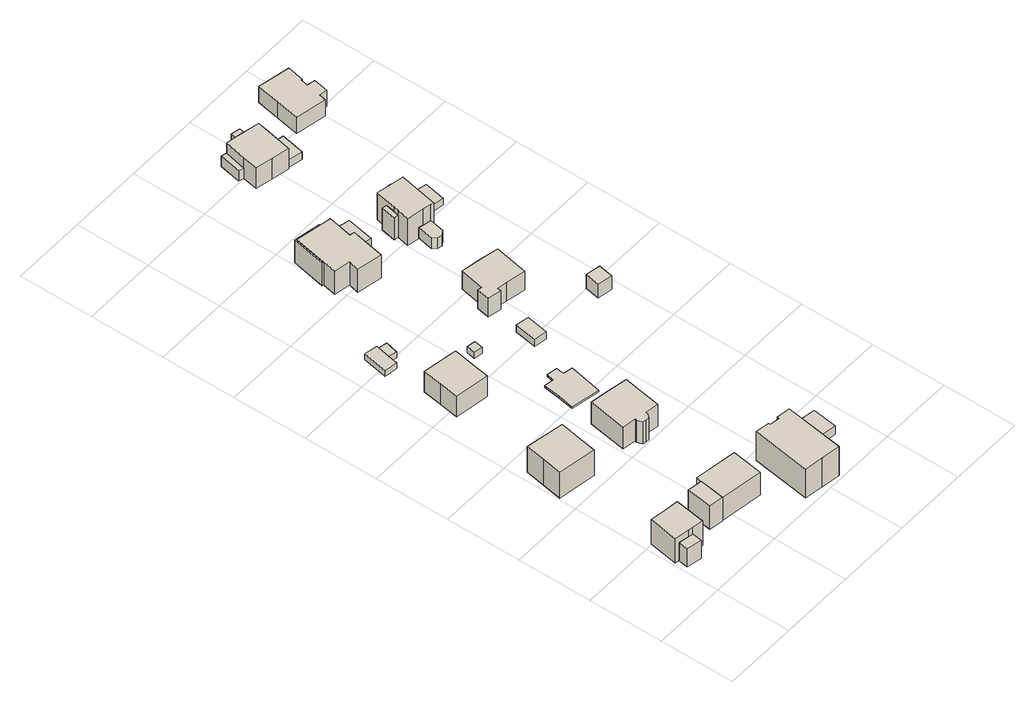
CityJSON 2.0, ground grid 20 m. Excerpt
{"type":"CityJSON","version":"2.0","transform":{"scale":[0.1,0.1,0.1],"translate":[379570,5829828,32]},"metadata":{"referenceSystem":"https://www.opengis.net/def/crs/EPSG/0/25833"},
"CityObjects":{
"building1":{"type":"Building","attributes":{"Gemeindeschluessel":"11000012","function":"31001_1010"},"address":[{"country":"Germany","locality":"Berlin","thoroughfareNumber":"2","thoroughfareName":"Schwabstedter Weg"}],"children":["building1-1","building1-2"]},
"building1-1":{"type":"BuildingPart","attributes":{"BezugspunktDach":"2200","measuredHeight":9.69,"storeysAboveGround":2},"parents":["building1"],"geometry":[{"type":"MultiSurface","lod":"1","boundaries":[[[0,1,2,3,4,5,6]],[[7,8,9,10,11,12,13]],[[7,13,6,5]],[[8,7,5,4]],[[9,8,4,3]],[[10,9,3,2]],[[11,10,2,1]],[[14,15,11,1,0]],[[13,16,17,14,12,0,6]],[[12,11,15,14]],[[12,14,17,16]]]}]},
"building1-2":{"type":"BuildingPart","attributes":{"BezugspunktDach":"2200","measuredHeight":5.66,"storeysAboveGround":2},"parents":["building1"],"geometry":[{"type":"MultiSurface","lod":"1","boundaries":[[[18,15,17,19]],[[16,11,20,21]],[[16,21,19,17]],[[20,11,15,18]],[[21,20,18,19]],[[11,12,14,15]],[[17,14,12,16]]]}]},
"building2":{"type":"Building","attributes":{"Gemeindeschluessel":"11000012","BezugspunktDach":"2200","function":"31001_2463","measuredHeight":9.31,"storeysAboveGround":1},"address":[{"country":"Germany","locality":"Berlin","thoroughfareNumber":"4 (1)","thoroughfareName":"Schwabstedter Weg"}],"geometry":[{"type":"Solid","lod":"1","boundaries":[[[[22,23,24,25,26]],[[27,28,29,30,31]],[[27,31,26,25]],[[28,27,25,24]],[[29,28,24,23]],[[30,29,23,22]],[[31,30,22,26]]]]}]},
"building3":{"type":"Building","attributes":{"Gemeindeschluessel":"11000012","BezugspunktDach":"2200","function":"31001_1010","measuredHeight":9.5,"storeysAboveGround":2},"address":[{"country":"Germany","locality":"Berlin","thoroughfareNumber":"3","thoroughfareName":"Schwabstedter Weg"}],"geometry":[{"type":"Solid","lod":"1","boundaries":[[[[32,33,34,35,36,37]],[[38,39,40,41,42,43]],[[38,43,37,36]],[[39,38,36,35]],[[40,39,35,34]],[[41,40,34,33]],[[42,41,33,32]],[[43,42,32,37]]]]}]},
"building4":{"type":"Building","attributes":{"Gemeindeschluessel":"11000012","BezugspunktDach":"2200","function":"31001_1010","measuredHeight":9.23,"storeysAboveGround":1},"address":[{"country":"Germany","locality":"Berlin","thoroughfareNumber":"4","thoroughfareName":"Schwabstedter Weg"}],"geometry":[{"type":"Solid","lod":"1","boundaries":[[[[44,45,46,47,24,48,22]],[[49,50,51,52,53,54,55]],[[49,55,22,48]],[[50,49,48,24]],[[51,50,24,47]],[[52,51,47,46]],[[53,52,46,45]],[[54,53,45,44]],[[55,54,44,22]]]]}]},
"building5":{"type":"Building","attributes":{"Gemeindeschluessel":"11000012","BezugspunktDach":"2200","function":"31001_1010","measuredHeight":9.03,"storeysAboveGround":1},"address":[{"country":"Germany","locality":"Berlin","thoroughfareNumber":"3A","thoroughfareName":"Schwabstedter Weg"}],"geometry":[{"type":"Solid","lod":"1","boundaries":[[[[56,57,58,59,60,61,62,63]],[[64,65,66,67,68,69,70,71]],[[64,71,63,62]],[[65,64,62,61]],[[66,65,61,60]],[[67,66,60,59]],[[68,67,59,58]],[[69,68,58,57]],[[70,69,57,56]],[[71,70,56,63]]]]}]},
"building6":{"type":"Building","attributes":{"Gemeindeschluessel":"11000012","BezugspunktDach":"2200","function":"31001_2463","measuredHeight":1.78,"storeysAboveGround":1},"address":[{"country":"Germany","locality":"Berlin","thoroughfareNumber":"4A (1)","thoroughfareName":"Hemmingstedter Weg"}],"geometry":[{"type":"Solid","lod":"1","boundaries":[[[[72,73,74,75,76,77]],[[78,79,80,81,82,83]],[[78,83,77,76]],[[79,78,76,75]],[[80,79,75,74]],[[81,80,74,73]],[[82,81,73,72]],[[83,82,72,77]]]]}]},
"building7":{"type":"Building","attributes":{"Gemeindeschluessel":"11000012","BezugspunktDach":"2200","function":"31001_2723","measuredHeight":3,"storeysAboveGround":1},"address":[{"country":"Germany","locality":"Berlin","thoroughfareNumber":"3A (1)","thoroughfareName":"Schwabstedter Weg"}],"geometry":[{"type":"Solid","lod":"1","boundaries":[[[[84,85,86,87]],[[88,89,67,66]],[[88,66,87,86]],[[89,88,86,85]],[[67,89,85,84]],[[66,67,84,87]]]]}]},
"building8":{"type":"Building","attributes":{"Gemeindeschluessel":"11000012","BezugspunktDach":"2200","function":"31001_1010","measuredHeight":9.53,"storeysAboveGround":1},"address":[{"country":"Germany","locality":"Berlin","thoroughfareNumber":"5A","thoroughfareName":"Schwabstedter Weg"}],"geometry":[{"type":"Solid","lod":"1","boundaries":[[[[90,91,92,93,94,95,96,97,98,99,100,101]],[[102,103,104,105,106,107,108,109,110,111,112,113]],[[102,113,101,100]],[[103,102,100,99]],[[104,103,99,98]],[[105,104,98,97]],[[106,105,97,96]],[[107,106,96,95]],[[108,107,95,94]],[[109,108,94,93]],[[110,109,93,92]],[[111,110,92,91]],[[112,111,91,90]],[[113,112,90,101]]]]}]},
"building9":{"type":"Building","attributes":{"Gemeindeschluessel":"11000012","BezugspunktDach":"2200","function":"31001_2000","measuredHeight":1.75,"storeysAboveGround":1},"address":[{"country":"Germany","locality":"Berlin","thoroughfareNumber":"6 (1)","thoroughfareName":"Hemmingstedter Weg"}],"geometry":[{"type":"Solid","lod":"1","boundaries":[[[[114,115,74,73]],[[80,116,117,81]],[[80,81,73,74]],[[116,80,74,115]],[[117,116,115,114]],[[81,117,114,73]]]]}]},
"building10":{"type":"Building","attributes":{"Gemeindeschluessel":"11000012","BezugspunktDach":"2200","function":"31001_1010","measuredHeight":11.66,"storeysAboveGround":2},"address":[{"country":"Germany","locality":"Berlin","thoroughfareNumber":"6","thoroughfareName":"Schwabstedter Weg"}],"geometry":[{"type":"Solid","lod":"1","boundaries":[[[[118,119,120,121,122,123,124,125,126,127]],[[128,129,130,131,132,133,134,135,136,137]],[[128,137,127,126]],[[129,128,126,125]],[[130,129,125,124]],[[131,130,124,123]],[[132,131,123,122]],[[133,132,122,121]],[[134,133,121,120]],[[135,134,120,119]],[[136,135,119,118]],[[137,136,118,127]]]]}]},
"building11":{"type":"Building","attributes":{"Gemeindeschluessel":"11000012","BezugspunktDach":"2200","function":"31001_1010","measuredHeight":1.23,"storeysAboveGround":1},"address":[{"country":"Germany","locality":"Berlin","thoroughfareNumber":"5","thoroughfareName":"Schwabstedter Weg"}],"geometry":[{"type":"Solid","lod":"1","boundaries":[[[[138,139,140,141,142,143,144,145,146]],[[147,148,149,150,151,152,153,154,155]],[[147,155,146,145]],[[148,147,145,144]],[[149,148,144,143]],[[150,149,143,142]],[[151,150,142,141]],[[152,151,141,140]],[[153,152,140,139]],[[154,153,139,138]],[[155,154,138,146]]]]}]},
"building12":{"type":"Building","attributes":{"Gemeindeschluessel":"11000012","BezugspunktDach":"2200","function":"31001_2000","measuredHeight":1.85,"storeysAboveGround":1},"address":[{"country":"Germany","locality":"Berlin","thoroughfareNumber":"5A (2)","thoroughfareName":"Schwabstedter Weg"}],"geometry":[{"type":"Solid","lod":"1","boundaries":[[[[156,157,158,159]],[[160,161,162,163]],[[160,163,159,158]],[[161,160,158,157]],[[162,161,157,156]],[[163,162,156,159]]]]}]},
"building13":{"type":"Building","attributes":{"Gemeindeschluessel":"11000012","BezugspunktDach":"2200","function":"31001_2463","measuredHeight":2.78,"storeysAboveGround":1},"address":[{"country":"Germany","locality":"Berlin","thoroughfareNumber":"8 (1)","thoroughfareName":"Schwabstedter Weg"}],"geometry":[{"type":"Solid","lod":"1","boundaries":[[[[164,165,166,167]],[[168,169,170,171]],[[168,171,167,166]],[[169,168,166,165]],[[170,169,165,164]],[[171,170,164,167]]]]}]},
"building14":{"type":"Building","attributes":{"Gemeindeschluessel":"11000012","BezugspunktDach":"2200","function":"31001_2463","measuredHeight":2.28,"storeysAboveGround":1},"address":[{"country":"Germany","locality":"Berlin","thoroughfareNumber":"5A (1)","thoroughfareName":"Schwabstedter Weg"}],"geometry":[{"type":"Solid","lod":"1","boundaries":[[[[172,173,174,175]],[[176,177,178,179]],[[176,179,175,174]],[[177,176,174,173]],[[178,177,173,172]],[[179,178,172,175]]]]}]},
"building15":{"type":"Building","attributes":{"Gemeindeschluessel":"11000012","function":"31001_1010"},"address":[{"country":"Germany","locality":"Berlin","thoroughfareNumber":"6","thoroughfareName":"Hemmingstedter Weg"}],"children":["building15-1","building15-2"]},
"building15-1":{"type":"BuildingPart","attributes":{"BezugspunktDach":"2200","measuredHeight":7.34,"storeysAboveGround":2},"parents":["building15"],"geometry":[{"type":"MultiSurface","lod":"1","boundaries":[[[180,181,182,183,184,185,186,187,188,189,190,191]],[[192,193,194,195,196,197,198,199,200,201,202,203]],[[192,203,191,190]],[[204,205,206,190,189]],[[194,193,207,193,194,208,204,189,188]],[[195,194,188,187]],[[196,195,187,186]],[[197,196,186,185]],[[198,197,185,184]],[[199,198,184,183]],[[200,199,183,182]],[[201,200,182,181]],[[202,201,181,180]],[[203,202,180,191]],[[193,192,206,205,204]],[[204,208,194,193,207]]]}]},
"building15-2":{"type":"BuildingPart","attributes":{"BezugspunktDach":"2200","measuredHeight":7.2,"storeysAboveGround":2},"parents":["building15"],"geometry":[{"type":"MultiSurface","lod":"1","boundaries":[[[205,204,208,209,210,211]],[[212,213,194,193,192,214]],[[212,214,211,210]],[[213,212,210,209]],[[194,213,209,208]],[[214,192,205,211]],[[193,194,208,204]],[[192,193,207,204,205]]]}]},
"building16":{"type":"Building","attributes":{"Gemeindeschluessel":"11000012","BezugspunktDach":"2200","function":"31001_1010","measuredHeight":8.73,"storeysAboveGround":1},"address":[{"country":"Germany","locality":"Berlin","thoroughfareNumber":"8A","thoroughfareName":"Hemmingstedter Weg"}],"geometry":[{"type":"Solid","lod":"1","boundaries":[[[[215,216,217,218,219,220,221,222,223,224]],[[225,226,227,228,229,230,231,232,233,234]],[[225,234,224,223]],[[226,225,223,222]],[[227,226,222,221]],[[228,227,221,220]],[[229,228,220,219]],[[230,229,219,218]],[[231,230,218,217]],[[232,231,217,216]],[[233,232,216,215]],[[234,233,215,224]]]]}]},
"building17":{"type":"Building","attributes":{"Gemeindeschluessel":"11000012","BezugspunktDach":"2200","function":"31001_2463","measuredHeight":3.15,"storeysAboveGround":1},"address":[{"country":"Germany","locality":"Berlin","thoroughfareNumber":"6 (2)","thoroughfareName":"Hemmingstedter Weg"}],"geometry":[{"type":"Solid","lod":"1","boundaries":[[[[235,236,237,238,239,240]],[[195,241,242,199,198,197]],[[195,197,240,239]],[[241,195,239,238]],[[242,241,238,237]],[[199,242,237,236]],[[198,199,236,235]],[[197,198,235,240]]]]}]},
"building18":{"type":"Building","attributes":{"Gemeindeschluessel":"11000012","BezugspunktDach":"2200","function":"31001_2000","measuredHeight":5.21,"storeysAboveGround":1},"address":[{"country":"Germany","locality":"Berlin","thoroughfareNumber":"7A","thoroughfareName":"Schwabstedter Weg"}],"geometry":[{"type":"Solid","lod":"1","boundaries":[[[[243,244,245,246,247]],[[248,249,250,251,252]],[[248,252,247,246]],[[249,248,246,245]],[[250,249,245,244]],[[251,250,244,243]],[[252,251,243,247]]]]}]},
"building19":{"type":"Building","attributes":{"Gemeindeschluessel":"11000012","function":"31001_1010"},"address":[{"country":"Germany","locality":"Berlin","thoroughfareNumber":"8","thoroughfareName":"Hemmingstedter Weg"}],"children":["building19-1","building19-2","building19-3","building19-4"]},
"building19-1":{"type":"BuildingPart","attributes":{"BezugspunktDach":"2200","measuredHeight":9.9,"storeysAboveGround":2},"parents":["building19"],"geometry":[{"type":"MultiSurface","lod":"1","boundaries":[[[253,254,255,256,257,258,259,260,261,262]],[[263,264,265,266,267,268,269,270,271,272]],[[263,272,262,261]],[[273,274,261,260]],[[264,263,275,276,277]],[[265,264,260,259],[278,279,273,277]],[[266,265,259,258]],[[280,281,258,257]],[[268,267,257,256]],[[269,268,256,255]],[[270,269,255,254]],[[282,283,284,285,271,270,254,253]],[[272,271,253,262],[286,287,282,285]],[[277,276,275,274,273]],[[273,279,278,277]],[[267,266,288,281,280]],[[285,284,283,282]],[[282,287,286,285]]]}]},
"building19-2":{"type":"BuildingPart","attributes":{"BezugspunktDach":"2200","measuredHeight":6.5,"storeysAboveGround":2},"parents":["building19"],"geometry":[{"type":"Solid","lod":"1","boundaries":[[[[280,289,290,291,292,293,294,295,296,297,281]],[[298,299,300,301,302,303,304,305,306,267,266]],[[298,266,281,297]],[[299,298,297,296]],[[300,299,296,295]],[[301,300,295,294]],[[302,301,294,293]],[[303,302,293,292]],[[304,303,292,291]],[[305,304,291,290]],[[306,305,290,289]],[[267,306,289,280]],[[266,267,280,281]]]]}]},
"building19-3":{"type":"BuildingPart","attributes":{"BezugspunktDach":"2200","measuredHeight":6.83,"storeysAboveGround":2},"parents":["building19"],"geometry":[{"type":"MultiSurface","lod":"1","boundaries":[[[274,279,307,308]],[[309,278,276,310]],[[309,310,308,307]],[[278,309,307,279]],[[310,276,274,308]],[[277,273,274,276]],[[278,279,273,277]]]}]},
"building19-4":{"type":"BuildingPart","attributes":{"BezugspunktDach":"2200","measuredHeight":3.36,"storeysAboveGround":2},"parents":["building19"],"geometry":[{"type":"MultiSurface","lod":"1","boundaries":[[[311,312,313,283,287,314]],[[286,284,315,316,317,318]],[[286,318,314,287]],[[315,284,283,313]],[[316,315,313,312]],[[317,316,312,311]],[[318,317,311,314]],[[285,282,283,284]],[[286,287,282,285]]]}]},
"building20":{"type":"Building","attributes":{"Gemeindeschluessel":"11000012","function":"31001_1010"},"address":[{"country":"Germany","locality":"Berlin","thoroughfareNumber":"7","thoroughfareName":"Hemmingstedter Weg"}],"children":["building20-1","building20-2","building20-3"]},
"building20-1":{"type":"BuildingPart","attributes":{"BezugspunktDach":"2200","measuredHeight":7.79,"storeysAboveGround":2},"parents":["building20"],"geometry":[{"type":"MultiSurface","lod":"1","boundaries":[[[319,320,321,322,323,324,325,326,327,328,329]],[[330,331,332,333,334,335,336,337,338,339,340]],[[330,340,329,328]],[[331,330,341,342,343,344,345,328,327]],[[332,331,327,326]],[[346,347,326,325]],[[333,332,348,349]],[[350,346,349,351,334,333,325,324]],[[335,334,324,323]],[[336,335,323,322]],[[337,336,322,321]],[[338,337,321,320]],[[339,338,320,319]],[[340,339,319,329]],[[345,344,343,342,341]],[[349,348,347,346]],[[351,349,346,350]]]}]},
"building20-2":{"type":"BuildingPart","attributes":{"BezugspunktDach":"2200","measuredHeight":5.18,"storeysAboveGround":2},"parents":["building20"],"geometry":[{"type":"MultiSurface","lod":"1","boundaries":[[[350,352,353,347]],[[354,355,351,348]],[[354,348,347,353]],[[355,354,353,352]],[[351,355,352,350]],[[349,346,347,348]],[[351,350,346,356,349]]]}]},
"building20-3":{"type":"BuildingPart","attributes":{"BezugspunktDach":"2200","measuredHeight":3.18,"storeysAboveGround":2},"parents":["building20"],"geometry":[{"type":"Solid","lod":"1","boundaries":[[[[344,343,357,358]],[[359,342,341,360]],[[359,360,358,357]],[[342,359,357,343]],[[360,341,344,358]],[[341,342,343,344]]]]}]},
"building21":{"type":"Building","attributes":{"Gemeindeschluessel":"11000012","BezugspunktDach":"2200","function":"31001_2000","measuredHeight":2.16,"storeysAboveGround":1},"address":[{"country":"Germany","locality":"Berlin","thoroughfareNumber":"8 (1)","thoroughfareName":"Hemmingstedter Weg"}],"geometry":[{"type":"Solid","lod":"1","boundaries":[[[[361,362,363,364,365,366]],[[367,368,369,370,371,372]],[[367,372,366,365]],[[368,367,365,364]],[[369,368,364,363]],[[370,369,363,362]],[[371,370,362,361]],[[372,371,361,366]]]]}]},
"building22":{"type":"Building","attributes":{"Gemeindeschluessel":"11000012","BezugspunktDach":"2200","function":"31001_2000","measuredHeight":2.37,"storeysAboveGround":1},"address":[{"country":"Germany","locality":"Berlin","thoroughfareNumber":"7 (1)","thoroughfareName":"Hemmingstedter Weg"}],"geometry":[{"type":"Solid","lod":"1","boundaries":[[[[373,374,375,376]],[[377,378,379,380]],[[377,380,376,375]],[[378,377,375,374]],[[379,378,374,373]],[[380,379,373,376]]]]}]},
"building23":{"type":"Building","attributes":{"Gemeindeschluessel":"11000012","BezugspunktDach":"2200","function":"31001_1010","measuredHeight":5.78,"storeysAboveGround":1},"address":[{"country":"Germany","locality":"Berlin","thoroughfareNumber":"9","thoroughfareName":"Hemmingstedter Weg"}],"geometry":[{"type":"Solid","lod":"1","boundaries":[[[[381,382,383,384,385,386,387,388,389,390,391,392]],[[393,394,395,396,397,398,399,400,401,402,403,404]],[[393,404,392,391]],[[394,393,391,390]],[[395,394,390,389]],[[396,395,389,388]],[[397,396,388,387]],[[398,397,387,386]],[[399,398,386,385]],[[400,399,385,384]],[[401,400,384,383]],[[402,401,383,382]],[[403,402,382,381]],[[404,403,381,392]]]]}]}
},
"vertices":[
[47,118,83],[58,116,83],[87,111,83],[99,192,83],[59,197,83],[20,203,83],[7,125,83],[20,203,6],[59,197,6],[99,192,6],[87,111,6],[58,116,6],[47,118,6],[7,125,6],[47,118,63],[58,116,63],[18,123,6],[18,123,63],
[54,89,63],[14,96,63],[54,89,6],[14,96,6],
[173,123,80],[178,157,80],[183,191,80],[144,197,80],[135,129,80],[144,197,7],[183,191,7],[178,157,7],[173,123,7],[135,129,7],
[106,431,87],[115,483,87],[124,535,87],[23,553,87],[14,500,87],[5,447,87],[14,500,6],[23,553,6],[124,535,6],[115,483,6],[106,431,6],[5,447,6],
[285,106,80],[291,147,80],[297,189,80],[185,206,80],[179,164,80],[179,164,8],[183,191,8],[185,206,8],[297,189,8],[291,147,8],[285,106,8],[173,123,8],
[150,766,71],[158,817,71],[167,868,71],[156,870,71],[113,877,71],[75,883,71],[67,831,71],[59,779,71],[67,831,6],[75,883,6],[113,877,6],[156,870,6],[167,868,6],[158,817,6],[150,766,6],[59,779,6],
[93,975,24],[98,1001,24],[105,1035,24],[106,1041,24],[71,1048,24],[58,980,24],[71,1048,6],[106,1041,6],[105,1035,6],[98,1001,6],[93,975,6],[58,980,6],
[156,870,36],[157,882,36],[113,889,36],[113,877,36],[113,889,6],[157,882,6],
[244,425,77],[243,420,77],[248,406,77],[257,404,77],[265,403,77],[274,414,77],[275,420,77],[310,414,77],[327,516,77],[276,525,77],[225,533,77],[208,430,77],[225,533,8],[276,525,8],[327,516,8],[310,414,8],[275,420,8],[274,414,8],[265,403,8],[257,404,8],[248,406,8],[243,420,8],[244,425,8],[208,430,8],
[119,996,24],[127,1030,24],[127,1030,6],[119,996,6],
[390,15,99],[440,8,99],[463,166,99],[426,171,99],[425,165,99],[412,167,99],[400,169,99],[400,174,99],[363,180,99],[340,22,99],[363,180,8],[400,174,8],[400,169,8],[412,167,8],[425,165,8],[426,171,8],[463,166,8],[440,8,8],[390,15,8],[340,22,8],
[313,582,12],[330,670,12],[305,675,12],[308,696,12],[280,701,12],[276,680,12],[251,684,12],[244,640,12],[237,596,12],[244,640,6],[251,684,6],[276,680,6],[280,701,6],[308,696,6],[305,675,6],[330,670,6],[313,582,6],[237,596,6],
[245,855,27],[249,879,27],[226,883,27],[222,859,27],[226,883,8],[249,879,8],[245,855,8],[222,859,8],
[533,92,36],[541,158,36],[502,164,36],[493,98,36],[502,164,9],[541,158,9],[533,92,9],[493,98,9],
[367,772,31],[377,831,31],[343,837,31],[333,778,31],[343,837,8],[377,831,8],[367,772,8],[333,778,8],
[229,1215,79],[223,1187,79],[289,1174,79],[305,1255,79],[307,1264,79],[294,1266,79],[307,1330,79],[307,1331,79],[279,1336,79],[211,1349,79],[194,1260,79],[186,1223,79],[194,1260,6],[211,1349,6],[279,1336,6],[307,1331,6],[307,1330,6],[294,1266,6],[307,1264,6],[305,1255,6],[289,1174,6],[223,1187,6],[229,1215,6],[186,1223,6],[211,1349,78],[194,1260,78],[194,1260,42],[211,1349,60],[279,1336,78],
[279,1340,78],[208,1353,78],[190,1261,78],[208,1353,6],[279,1340,6],[190,1261,6],
[376,907,66],[378,918,66],[405,913,66],[456,903,66],[473,993,66],[423,1003,66],[372,1012,66],[359,947,66],[347,949,66],[341,914,66],[347,949,8],[359,947,8],[372,1012,8],[423,1003,8],[473,993,8],[456,903,8],[405,913,8],[378,918,8],[376,907,8],[341,914,8],
[307,1264,38],[305,1255,38],[346,1247,38],[360,1320,38],[307,1331,38],[294,1266,38],[360,1320,6],[346,1247,6],
[574,753,53],[581,792,53],[561,796,53],[542,799,53],[535,759,53],[542,799,10],[561,796,10],[581,792,10],[574,753,10],[535,759,10],
[445,1179,95],[466,1175,95],[474,1173,95],[494,1276,95],[486,1277,95],[451,1284,95],[421,1290,95],[410,1234,95],[407,1220,95],[400,1188,95],[407,1220,10],[410,1234,10],[421,1290,10],[451,1284,10],[486,1277,10],[494,1276,10],[474,1173,10],[466,1175,10],[445,1179,10],[400,1188,10],[410,1234,80],[407,1220,80],[407,1220,33],[407,1220,11],[410,1234,11],[415,1259,11],[415,1259,80],[486,1277,75],[451,1284,75],[445,1179,45],[466,1175,45],[466,1175,12],[445,1179,12],[432,1182,12],[432,1182,45],[451,1284,29],
[487,1284,75],[485,1288,75],[481,1291,75],[476,1294,75],[471,1296,75],[466,1296,75],[461,1296,75],[456,1294,75],[452,1292,75],[452,1292,10],[456,1294,10],[461,1296,10],[466,1296,10],[471,1296,10],[476,1294,10],[481,1291,10],[485,1288,10],[487,1284,10],
[403,1261,80],[395,1222,80],[403,1261,11],[395,1222,11],
[433,1130,45],[445,1127,45],[458,1135,45],[424,1141,45],[458,1135,12],[445,1127,12],[433,1130,12],[424,1141,12],
[378,1550,71],[424,1541,71],[425,1544,71],[437,1606,71],[444,1641,71],[410,1648,71],[398,1650,71],[386,1653,71],[353,1659,71],[340,1600,71],[333,1560,71],[340,1600,6],[353,1659,6],[386,1653,6],[398,1650,6],[410,1648,6],[444,1641,6],[437,1606,6],[425,1544,6],[424,1541,6],[378,1550,6],[333,1560,6],[340,1600,7],[353,1659,7],[353,1659,39],[340,1600,39],[340,1600,15],[398,1650,59],[386,1653,59],[386,1653,7],[398,1650,7],[410,1648,59],[410,1648,7],
[414,1670,59],[390,1675,59],[390,1675,7],[414,1670,7],[398,1650,32],
[338,1662,39],[326,1604,39],[338,1662,7],[326,1604,7],
[511,1235,31],[506,1211,31],[546,1204,31],[557,1260,31],[493,1273,31],[487,1241,31],[493,1273,10],[557,1260,10],[546,1204,10],[506,1211,10],[511,1235,10],[487,1241,10],
[465,1536,31],[477,1598,31],[437,1606,31],[425,1544,31],[437,1606,7],[477,1598,7],[465,1536,7],[425,1544,7],
[600,1578,59],[604,1597,59],[625,1593,59],[633,1633,59],[611,1637,59],[612,1640,59],[615,1657,59],[618,1656,59],[627,1701,59],[542,1718,59],[530,1656,59],[519,1594,59],[530,1656,8],[542,1718,8],[627,1701,8],[618,1656,8],[615,1657,8],[612,1640,8],[611,1637,8],[633,1633,8],[625,1593,8],[604,1597,8],[600,1578,8],[519,1594,8]
]}
